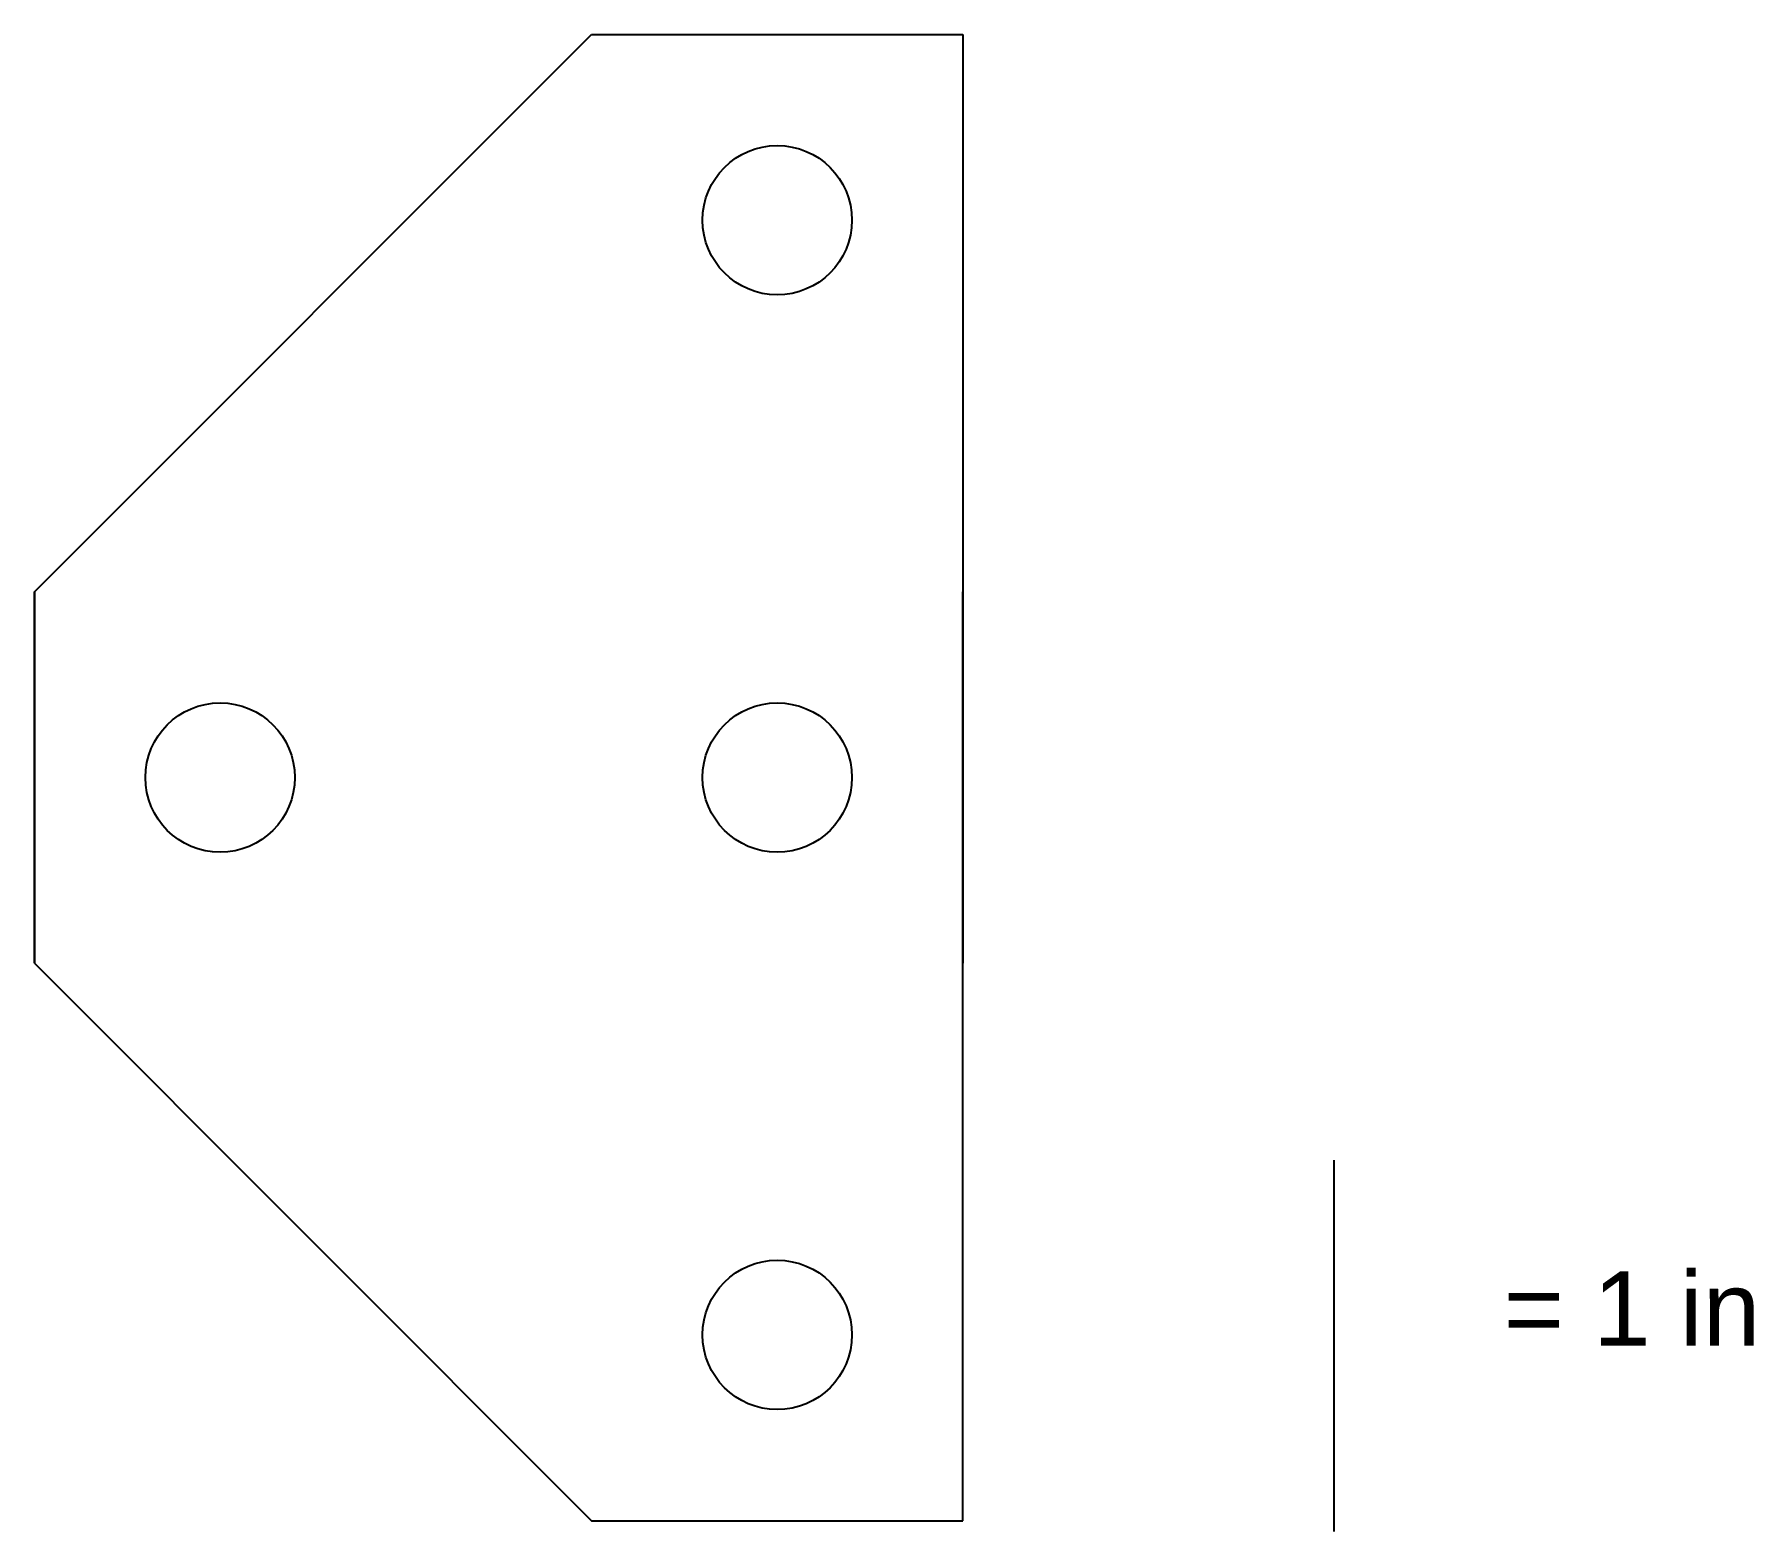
# Model space of a CAD drawing. Header units: inches. Extents: x 0 to 4.63, y -0.03 to 4.
import ezdxf

# ---------------------------------------------------------------- set-up
doc = ezdxf.new("R2010")
doc.units = ezdxf.units.IN
doc.header["$MEASUREMENT"] = 0
doc.styles.get("Standard").update_dxf_attribs({"font": 'Arial.ttf'})

msp = doc.modelspace()

# ---------------------------------------------------------------- linework, layer by layer
for p, q in [((0, 2.5), (1.5, 4)), ((1.5, 4), (2.5, 4)), ((2.5, 4), (2.5, 1.5)), ((0, 1.5), (0, 2.5)), ((0, 2.5), (0, 1.5)), ((2.5, 0), (2.5, 2.5)), ((0, 1.5), (1.5, 0)), ((3.4996, -0.0294), (3.4996, 0.9706)), ((1.5, 0), (2.5, 0))]:
    msp.add_line(p, q)
for centre in [(2, 3.5), (0.5, 2), (2, 2), (2, 0.5)]:
    msp.add_circle(centre, 0.201)

# ---------------------------------------------------------------- texts
msp.add_text('= 1 in', height=0.2).set_placement((3.9555, 0.4706))

doc.saveas('drawing.dxf')
